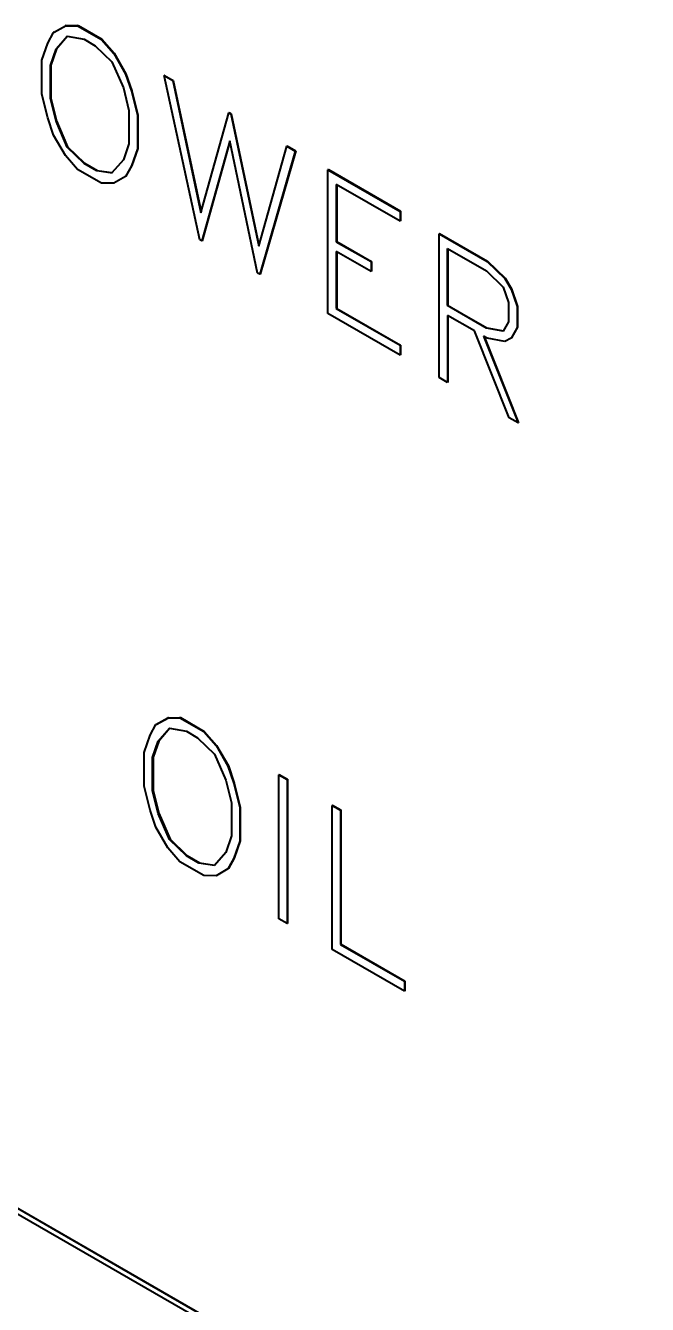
# Model space of a CAD drawing. Header units: millimetres. Extents: x 0 to 5945, y 0 to 4205.
# Drawn here: x 4585.38 to 4592.4, y 3098.65 to 3113.11 of the extents above; entities that cross this region are included whole.
import ezdxf

# ---------------------------------------------------------------- set-up
doc = ezdxf.new("R2010")
doc.units = ezdxf.units.MM
doc.header["$LTSCALE"] = 5
doc.layers.add('가시적인 것(ISO)', color=3, linetype='Continuous', lineweight=40)

msp = doc.modelspace()

# ---------------------------------------------------------------- linework, layer by layer
at = {"layer": '가시적인 것(ISO)'}
for p, q in [((4585.629, 3112.914), (4585.693, 3113.035)), ((4585.693, 3113.035), (4585.829, 3113.111)), ((4585.698, 3113.038), (4585.693, 3113.035)), ((4585.698, 3113.038), (4585.834, 3113.114)), ((4585.721, 3112.847), (4585.847, 3112.994)), ((4585.85, 3112.994), (4585.726, 3112.85)), ((4585.834, 3113.114), (4585.829, 3113.111)), ((4585.829, 3113.111), (4585.965, 3113.111)), ((4585.834, 3113.114), (4585.97, 3113.114)), ((4585.847, 3112.994), (4586.037, 3112.959)), ((4585.97, 3113.114), (4585.965, 3113.111)), ((4585.965, 3113.111), (4586.234, 3112.956)), ((4585.97, 3113.114), (4586.239, 3112.959)), ((4585.561, 3112.722), (4585.629, 3112.914)), ((4585.657, 3112.663), (4585.721, 3112.847)), ((4585.726, 3112.85), (4585.662, 3112.666)), ((4585.726, 3112.85), (4585.721, 3112.847)), ((4586.037, 3112.959), (4586.164, 3112.886)), ((4586.164, 3112.886), (4586.353, 3112.703)), ((4586.239, 3112.959), (4586.234, 3112.956)), ((4586.234, 3112.956), (4586.372, 3112.798)), ((4586.239, 3112.959), (4586.377, 3112.801)), ((4585.561, 3112.34), (4585.561, 3112.722)), ((4586.353, 3112.703), (4586.482, 3112.408)), ((4586.377, 3112.801), (4586.372, 3112.798)), ((4586.372, 3112.798), (4586.506, 3112.566)), ((4586.377, 3112.801), (4586.511, 3112.569)), ((4585.662, 3112.666), (4585.657, 3112.663)), ((4585.657, 3112.289), (4585.657, 3112.663)), ((4585.662, 3112.666), (4585.662, 3112.292)), ((4586.511, 3112.569), (4586.506, 3112.566)), ((4586.506, 3112.566), (4586.572, 3112.372)), ((4586.511, 3112.569), (4586.577, 3112.374)), ((4586.948, 3112.551), (4586.943, 3112.548)), ((4586.948, 3112.551), (4587.046, 3112.494)), ((4586.482, 3112.408), (4586.544, 3112.152)), ((4586.943, 3112.548), (4587.041, 3112.491)), ((4587.346, 3110.691), (4586.943, 3112.548)), ((4587.046, 3112.494), (4587.041, 3112.491)), ((4587.041, 3112.491), (4587.356, 3110.995)), ((4587.046, 3112.494), (4587.359, 3111.006)), ((4585.629, 3112.069), (4585.561, 3112.34)), ((4585.662, 3112.292), (4585.657, 3112.289)), ((4585.721, 3112.032), (4585.657, 3112.289)), ((4585.662, 3112.292), (4585.726, 3112.035)), ((4586.577, 3112.374), (4586.572, 3112.372)), ((4586.572, 3112.372), (4586.64, 3112.101)), ((4586.577, 3112.374), (4586.645, 3112.104)), ((4586.544, 3112.152), (4586.544, 3111.778)), ((4587.356, 3110.995), (4587.673, 3112.128)), ((4587.678, 3112.131), (4587.673, 3112.128)), ((4587.673, 3112.128), (4587.696, 3112.114)), ((4587.678, 3112.131), (4587.701, 3112.117)), ((4587.701, 3112.117), (4587.696, 3112.114)), ((4587.701, 3112.117), (4588.014, 3110.629)), ((4585.693, 3111.875), (4585.629, 3112.069)), ((4585.726, 3112.035), (4585.721, 3112.032)), ((4585.847, 3111.738), (4585.721, 3112.032)), ((4585.726, 3112.035), (4585.852, 3111.741)), ((4586.645, 3112.104), (4586.64, 3112.101)), ((4586.64, 3112.101), (4586.64, 3111.719)), ((4586.645, 3112.104), (4586.645, 3111.722)), ((4587.696, 3112.114), (4588.011, 3110.618)), ((4585.829, 3111.643), (4585.693, 3111.875)), ((4585.852, 3111.741), (4585.847, 3111.738)), ((4586.037, 3111.555), (4585.847, 3111.738)), ((4585.852, 3111.741), (4586.042, 3111.558)), ((4586.544, 3111.778), (4586.482, 3111.594)), ((4586.64, 3111.719), (4586.572, 3111.527)), ((4586.645, 3111.722), (4586.577, 3111.53)), ((4586.645, 3111.722), (4586.64, 3111.719)), ((4587.683, 3111.812), (4587.368, 3110.678)), ((4587.685, 3111.803), (4587.373, 3110.681)), ((4587.999, 3110.314), (4587.683, 3111.812)), ((4588.011, 3110.618), (4588.328, 3111.75)), ((4588.424, 3111.695), (4588.023, 3110.301)), ((4588.429, 3111.698), (4588.028, 3110.304)), ((4588.333, 3111.753), (4588.328, 3111.75)), ((4588.328, 3111.75), (4588.424, 3111.695)), ((4588.333, 3111.753), (4588.429, 3111.698)), ((4588.429, 3111.698), (4588.424, 3111.695)), ((4585.965, 3111.486), (4585.829, 3111.643)), ((4586.042, 3111.558), (4586.037, 3111.555)), ((4586.18, 3111.473), (4586.037, 3111.555)), ((4586.042, 3111.558), (4586.185, 3111.476)), ((4586.482, 3111.594), (4586.353, 3111.447)), ((4586.234, 3111.331), (4585.965, 3111.486)), ((4586.185, 3111.476), (4586.18, 3111.473)), ((4586.353, 3111.447), (4586.18, 3111.473)), ((4586.185, 3111.476), (4586.356, 3111.45)), ((4586.506, 3111.407), (4586.372, 3111.33)), ((4586.572, 3111.527), (4586.506, 3111.407)), ((4586.511, 3111.41), (4586.506, 3111.407)), ((4586.577, 3111.53), (4586.511, 3111.41)), ((4586.577, 3111.53), (4586.572, 3111.527)), ((4588.798, 3111.485), (4588.793, 3111.482)), ((4588.793, 3111.482), (4589.609, 3111.013)), ((4588.793, 3109.858), (4588.793, 3111.482)), ((4588.798, 3111.485), (4589.614, 3111.016)), ((4586.372, 3111.33), (4586.234, 3111.331)), ((4588.888, 3111.317), (4588.888, 3110.67)), ((4589.609, 3110.902), (4588.888, 3111.317)), ((4588.893, 3111.314), (4588.893, 3110.673)), ((4589.614, 3111.016), (4589.609, 3111.013)), ((4589.609, 3111.013), (4589.609, 3110.902)), ((4589.614, 3111.016), (4589.614, 3110.905)), ((4589.614, 3110.905), (4589.609, 3110.902)), ((4587.368, 3110.678), (4587.346, 3110.691)), ((4587.373, 3110.681), (4587.368, 3110.678)), ((4588.893, 3110.673), (4588.888, 3110.67)), ((4588.888, 3110.67), (4589.281, 3110.444)), ((4588.893, 3110.673), (4589.286, 3110.447)), ((4590.054, 3110.762), (4590.049, 3110.759)), ((4590.049, 3110.759), (4590.591, 3110.447)), ((4590.049, 3109.134), (4590.049, 3110.759)), ((4590.054, 3110.762), (4590.596, 3110.45)), ((4588.888, 3110.56), (4588.888, 3109.913)), ((4589.281, 3110.334), (4588.888, 3110.56)), ((4588.893, 3110.557), (4588.893, 3109.916)), ((4590.145, 3110.594), (4590.585, 3110.34)), ((4590.145, 3109.947), (4590.145, 3110.594)), ((4590.15, 3110.591), (4590.15, 3109.95)), ((4589.286, 3110.447), (4589.281, 3110.444)), ((4589.281, 3110.444), (4589.281, 3110.334)), ((4589.286, 3110.447), (4589.286, 3110.337)), ((4590.596, 3110.45), (4590.591, 3110.447)), ((4590.591, 3110.447), (4590.792, 3110.253)), ((4590.596, 3110.45), (4590.797, 3110.256)), ((4588.023, 3110.301), (4587.999, 3110.314)), ((4588.028, 3110.304), (4588.023, 3110.301)), ((4589.286, 3110.337), (4589.281, 3110.334)), ((4590.585, 3110.34), (4590.774, 3110.157)), ((4590.797, 3110.256), (4590.792, 3110.253)), ((4590.792, 3110.253), (4590.864, 3110.133)), ((4590.797, 3110.256), (4590.869, 3110.136)), ((4590.774, 3110.157), (4590.835, 3109.981)), ((4590.869, 3110.136), (4590.864, 3110.133)), ((4590.864, 3110.133), (4590.931, 3109.936)), ((4590.869, 3110.136), (4590.936, 3109.938)), ((4590.15, 3109.95), (4590.145, 3109.947)), ((4590.585, 3109.693), (4590.145, 3109.947)), ((4590.15, 3109.95), (4590.59, 3109.696)), ((4590.835, 3109.981), (4590.835, 3109.764)), ((4589.609, 3109.388), (4588.793, 3109.858)), ((4588.893, 3109.916), (4588.888, 3109.913)), ((4588.888, 3109.913), (4589.609, 3109.498)), ((4588.893, 3109.916), (4589.614, 3109.501)), ((4590.145, 3109.836), (4590.145, 3109.079)), ((4590.448, 3109.662), (4590.145, 3109.836)), ((4590.15, 3109.833), (4590.15, 3109.082)), ((4590.936, 3109.938), (4590.931, 3109.936)), ((4590.931, 3109.936), (4590.931, 3109.7)), ((4590.936, 3109.938), (4590.936, 3109.703)), ((4590.842, 3108.678), (4590.448, 3109.662)), ((4590.59, 3109.696), (4590.585, 3109.693)), ((4590.774, 3109.659), (4590.585, 3109.693)), ((4590.59, 3109.696), (4590.776, 3109.662)), ((4590.835, 3109.764), (4590.774, 3109.659)), ((4590.931, 3109.7), (4590.864, 3109.579)), ((4590.936, 3109.703), (4590.869, 3109.582)), ((4590.936, 3109.703), (4590.931, 3109.7)), ((4590.55, 3109.603), (4590.942, 3108.62)), ((4590.591, 3109.58), (4590.55, 3109.603)), ((4590.558, 3109.598), (4590.947, 3108.623)), ((4590.792, 3109.542), (4590.591, 3109.58)), ((4590.864, 3109.579), (4590.792, 3109.542)), ((4590.869, 3109.582), (4590.864, 3109.579)), ((4589.614, 3109.501), (4589.609, 3109.498)), ((4589.609, 3109.498), (4589.609, 3109.388)), ((4589.614, 3109.391), (4589.609, 3109.388)), ((4589.614, 3109.501), (4589.614, 3109.391)), ((4590.145, 3109.079), (4590.049, 3109.134)), ((4590.15, 3109.082), (4590.145, 3109.079)), ((4590.942, 3108.62), (4590.842, 3108.678)), ((4590.947, 3108.623), (4590.942, 3108.62)), ((4607.445, 3086.973), (4573.209, 3106.689)), ((4573.214, 3106.692), (4607.451, 3086.976)), ((4573.26, 3106.601), (4607.395, 3086.944)), ((4586.785, 3105.088), (4586.849, 3105.208)), ((4586.849, 3105.208), (4586.985, 3105.284)), ((4586.854, 3105.211), (4586.849, 3105.208)), ((4586.854, 3105.211), (4586.99, 3105.287)), ((4586.99, 3105.287), (4586.985, 3105.284)), ((4586.985, 3105.284), (4587.121, 3105.285)), ((4586.99, 3105.287), (4587.127, 3105.288)), ((4587.127, 3105.288), (4587.121, 3105.285)), ((4587.121, 3105.285), (4587.391, 3105.129)), ((4587.127, 3105.288), (4587.396, 3105.132)), ((4586.717, 3104.895), (4586.785, 3105.088)), ((4586.876, 3105.02), (4587.004, 3105.168)), ((4587.006, 3105.167), (4586.882, 3105.023)), ((4587.004, 3105.168), (4587.194, 3105.133)), ((4587.194, 3105.133), (4587.321, 3105.059)), ((4587.321, 3105.059), (4587.511, 3104.876)), ((4587.396, 3105.132), (4587.391, 3105.129)), ((4587.391, 3105.129), (4587.529, 3104.971)), ((4587.396, 3105.132), (4587.534, 3104.974)), ((4586.717, 3104.512), (4586.717, 3104.895)), ((4586.812, 3104.836), (4586.876, 3105.02)), ((4586.882, 3105.023), (4586.817, 3104.839)), ((4586.882, 3105.023), (4586.876, 3105.02)), ((4587.534, 3104.974), (4587.529, 3104.971)), ((4587.529, 3104.971), (4587.664, 3104.739)), ((4587.534, 3104.974), (4587.669, 3104.742)), ((4586.817, 3104.839), (4586.812, 3104.836)), ((4586.812, 3104.462), (4586.812, 3104.836)), ((4586.817, 3104.839), (4586.817, 3104.464)), ((4587.511, 3104.876), (4587.639, 3104.581)), ((4587.669, 3104.742), (4587.664, 3104.739)), ((4587.669, 3104.742), (4587.734, 3104.547)), ((4587.664, 3104.739), (4587.729, 3104.544)), ((4588.243, 3104.645), (4588.238, 3104.642)), ((4588.238, 3104.642), (4588.333, 3104.587)), ((4588.238, 3103.014), (4588.238, 3104.642)), ((4588.243, 3104.645), (4588.338, 3104.59)), ((4586.785, 3104.241), (4586.717, 3104.512)), ((4586.817, 3104.464), (4586.812, 3104.462)), ((4586.876, 3104.203), (4586.812, 3104.462)), ((4586.817, 3104.464), (4586.882, 3104.206)), ((4587.639, 3104.581), (4587.702, 3104.323)), ((4587.734, 3104.547), (4587.729, 3104.544)), ((4587.729, 3104.544), (4587.797, 3104.273)), ((4587.734, 3104.547), (4587.803, 3104.276)), ((4588.338, 3104.59), (4588.333, 3104.587)), ((4588.333, 3104.587), (4588.333, 3102.958)), ((4588.338, 3104.59), (4588.338, 3102.961)), ((4587.702, 3104.323), (4587.702, 3103.949)), ((4586.849, 3104.047), (4586.785, 3104.241)), ((4586.882, 3104.206), (4586.876, 3104.203)), ((4587.004, 3103.909), (4586.876, 3104.203)), ((4586.882, 3104.206), (4587.009, 3103.912)), ((4587.803, 3104.276), (4587.797, 3104.273)), ((4587.797, 3104.273), (4587.797, 3103.89)), ((4587.803, 3104.276), (4587.803, 3103.893)), ((4588.845, 3104.298), (4588.84, 3104.295)), ((4588.84, 3104.295), (4588.936, 3104.24)), ((4588.84, 3102.667), (4588.84, 3104.295)), ((4588.845, 3104.298), (4588.941, 3104.243)), ((4588.941, 3104.243), (4588.936, 3104.24)), ((4588.936, 3104.24), (4588.936, 3102.722)), ((4588.941, 3104.243), (4588.941, 3102.725)), ((4586.985, 3103.814), (4586.849, 3104.047)), ((4587.009, 3103.912), (4587.004, 3103.909)), ((4587.194, 3103.725), (4587.004, 3103.909)), ((4587.009, 3103.912), (4587.199, 3103.728)), ((4587.702, 3103.949), (4587.639, 3103.764)), ((4587.797, 3103.89), (4587.729, 3103.697)), ((4587.803, 3103.893), (4587.734, 3103.7)), ((4587.803, 3103.893), (4587.797, 3103.89)), ((4587.121, 3103.656), (4586.985, 3103.814)), ((4587.199, 3103.728), (4587.194, 3103.725)), ((4587.199, 3103.728), (4587.341, 3103.646)), ((4587.639, 3103.764), (4587.511, 3103.617)), ((4587.391, 3103.501), (4587.121, 3103.656)), ((4587.336, 3103.643), (4587.194, 3103.725)), ((4587.341, 3103.646), (4587.336, 3103.643)), ((4587.511, 3103.617), (4587.336, 3103.643)), ((4587.341, 3103.646), (4587.513, 3103.62)), ((4587.729, 3103.697), (4587.664, 3103.577)), ((4587.734, 3103.7), (4587.669, 3103.58)), ((4587.734, 3103.7), (4587.729, 3103.697)), ((4587.529, 3103.5), (4587.391, 3103.501)), ((4587.664, 3103.577), (4587.529, 3103.5)), ((4587.669, 3103.58), (4587.664, 3103.577)), ((4588.333, 3102.958), (4588.238, 3103.014)), ((4588.338, 3102.961), (4588.333, 3102.958)), ((4588.941, 3102.725), (4588.936, 3102.722)), ((4588.936, 3102.722), (4589.658, 3102.306)), ((4588.941, 3102.725), (4589.663, 3102.309)), ((4589.658, 3102.196), (4588.84, 3102.667)), ((4589.663, 3102.309), (4589.658, 3102.306)), ((4589.658, 3102.306), (4589.658, 3102.196)), ((4589.663, 3102.309), (4589.663, 3102.199)), ((4589.663, 3102.199), (4589.658, 3102.196))]:
    msp.add_line(p, q, dxfattribs=at)

doc.saveas('drawing.dxf')
